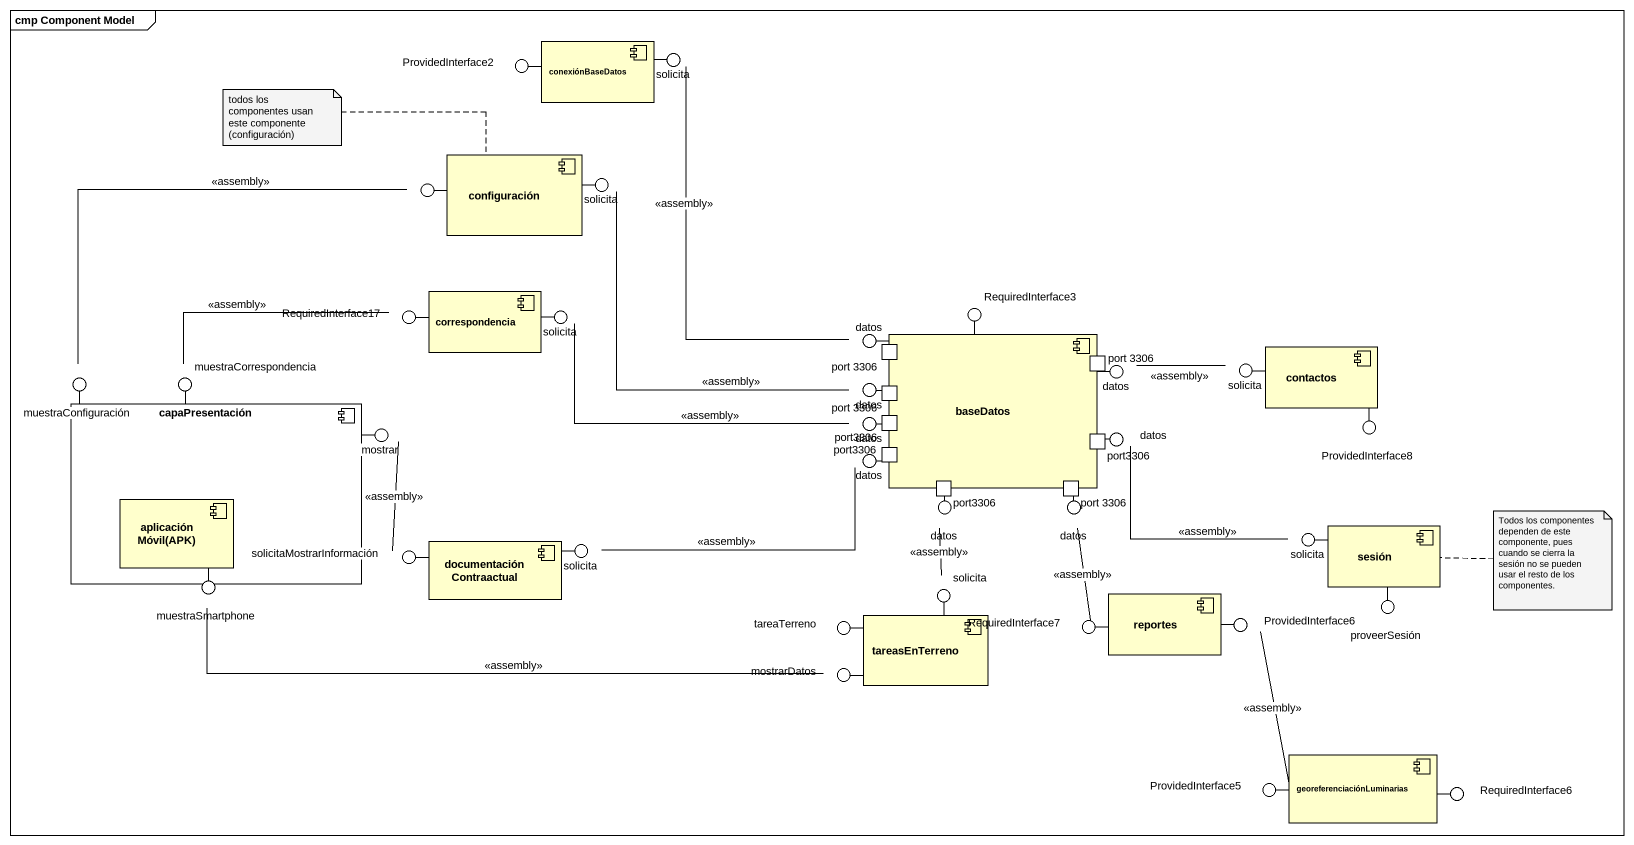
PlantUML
@startuml
mainframe cmp Component Model
() ProvidedInterface2
component conexiónBaseDatos
() solicita
component configuración
() " " as lollipop1
() "solicita" as solicita_2
component correspondencia
() RequiredInterface3
() RequiredInterface17
() "solicita" as solicita_3
() datos
component baseDatos {
  port "port 3306" as port_3306
  port "port 3306" as port_3306_2
  port "port 3306" as port_3306_3
  port port3306
  port "port3306" as port3306_2
  port "port3306" as port3306_3
  port "port3306" as port3306_4
  port "port 3306" as port_3306_4
}
() muestraConfiguración
() muestraCorrespondencia
() "datos" as datos_2
() "datos" as datos_3
() "solicita" as solicita_4
component contactos
component capaPresentación {
  component "aplicaciónMóvil(APK)" as aplicaciónMóvil_APK
}
() mostrar
() "datos" as datos_4
() "datos" as datos_5
() ProvidedInterface8
() "datos" as datos_6
() "datos" as datos_7
() "datos" as datos_8
component sesión
() muestraSmartphone
() solicitaMostrarInformación
component documentaciónContraactual
() "solicita" as solicita_5
() "solicita" as solicita_6
() "solicita" as solicita_7
() tareaTerreno
component tareasEnTerreno
() RequiredInterface7
component reportes
() ProvidedInterface6
() proveerSesión
() mostrarDatos
component georeferenciaciónLuminarias
() ProvidedInterface5
() RequiredInterface6
conexiónBaseDatos -left- ProvidedInterface2
conexiónBaseDatos -right- solicita
configuración -left- lollipop1
configuración -right- solicita_2
baseDatos -up- RequiredInterface3
correspondencia -left- RequiredInterface17
correspondencia -right- solicita_3
baseDatos -left- datos
capaPresentación -up- muestraConfiguración
capaPresentación -up- muestraCorrespondencia
baseDatos -left- datos_2
baseDatos -right- datos_3
contactos -left- solicita_4
capaPresentación -right- mostrar
baseDatos -left- datos_4
baseDatos -right- datos_5
contactos -- ProvidedInterface8
baseDatos -left- datos_6
baseDatos -- datos_7
baseDatos -- datos_8
aplicaciónMóvil_APK -- muestraSmartphone
documentaciónContraactual -left- solicitaMostrarInformación
documentaciónContraactual -right- solicita_5
tareasEnTerreno -up- solicita_6
sesión -left- solicita_7
tareasEnTerreno -left- tareaTerreno
reportes -left- RequiredInterface7
reportes -right- ProvidedInterface6
sesión -- proveerSesión
tareasEnTerreno -left- mostrarDatos
georeferenciaciónLuminarias -left- ProvidedInterface5
georeferenciaciónLuminarias -right- RequiredInterface6
solicita -- datos : <<assembly>>
lollipop1 -left- muestraConfiguración : <<assembly>>
solicita_2 -- datos_2 : <<assembly>>
RequiredInterface17 -left- muestraCorrespondencia : <<assembly>>
solicita_3 -right- datos_4 : <<assembly>>
solicita_4 -left- datos_3 : <<assembly>>
solicitaMostrarInformación -up- mostrar : <<assembly>>
solicita_5 -right- datos_6 : <<assembly>>
solicita_6 -up- datos_7 : <<assembly>>
solicita_7 -left- datos_5 : <<assembly>>
RequiredInterface7 -up- datos_8 : <<assembly>>
ProvidedInterface6 -- ProvidedInterface5 : <<assembly>>
mostrarDatos -left- muestraSmartphone : <<assembly>>
note left of configuración : todos los componentes usan este componente (configuración)
note right of sesión : Todos los componentes dependen de este componente, pues cuando se cierra la sesión no se pueden usar el resto de los componentes.
@enduml
